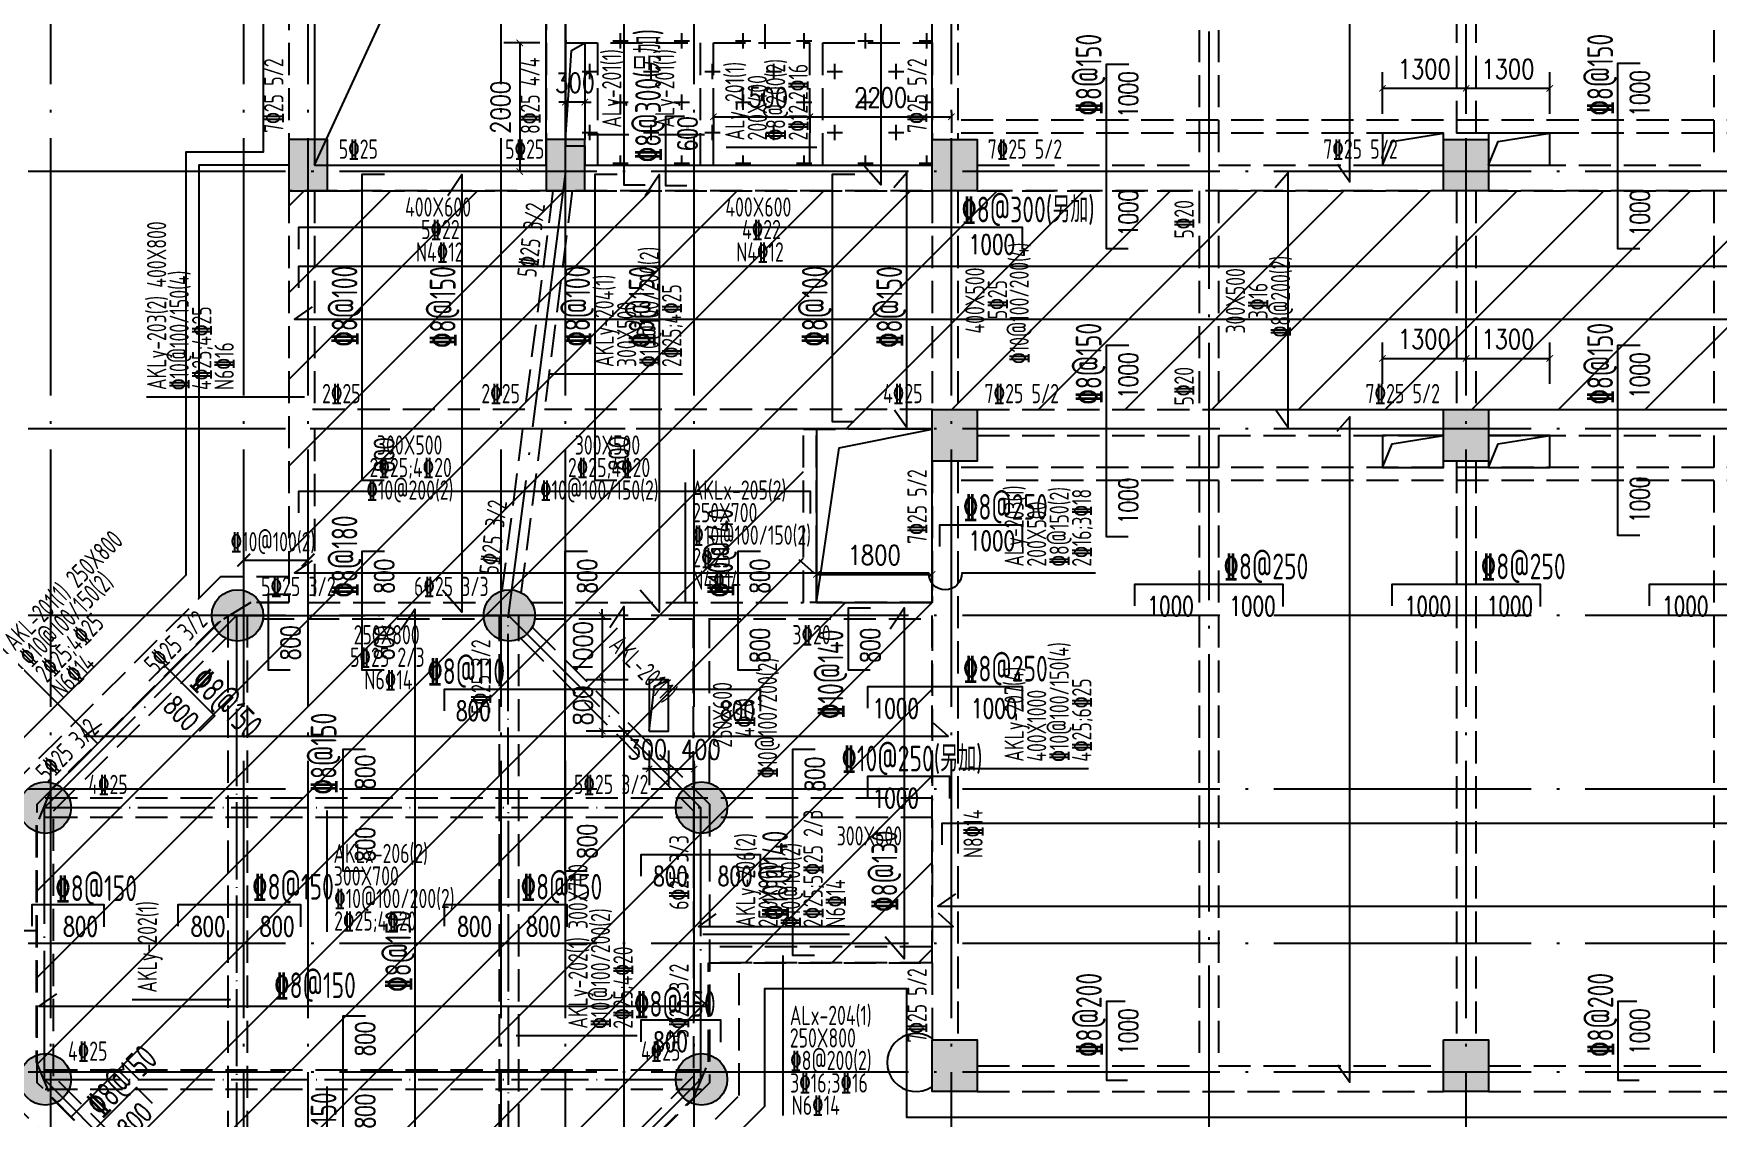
# Model space of a CAD drawing. Header units: millimetres. Extents: x 2998490 to 15040601, y 444546 to 7822218.
# Drawn here: x 14138004 to 14164175, y 7664700 to 7681547 of the extents above; entities that cross this region are included whole.
import ezdxf

# ---------------------------------------------------------------- set-up
doc = ezdxf.new("R2010")
doc.units = ezdxf.units.MM
doc.header["$LTSCALE"] = 2000
doc.linetypes.add('DASH', pattern=[0.35, 0.25, -0.1])
doc.linetypes.add('DOTE', pattern=[2.42, 2, -0.2, 0.02, -0.2])
for name, color, linetype in [('3-AXIS', 3, 'Continuous'), ('3-ban', 84, 'Continuous'), ('3-ban-hatch', 9, 'Continuous'), ('3-ban-rein', 1, 'Continuous'), ('3-ban-TEXT', 7, 'Continuous'), ('3-column-DOWN', 232, 'Continuous'), ('3-COLUMN-UP', 2, 'Continuous'), ('3-dcl', 3, 'Continuous'), ('3-dote', 43, 'DOTE'), ('3-HATCH', 8, 'Continuous'), ('3-liang-rein-X', 54, 'Continuous'), ('3-liang-rein-Y', 130, 'Continuous'), ('3-liang-R截面-X', 50, 'Continuous'), ('3-liang-R截面-Y', 70, 'Continuous'), ('3-liang-s-1', 44, 'Continuous'), ('3-liang-xu', 120, 'DASH'), ('3-装饰线脚', 7, 'Continuous'), ('DOTE', 9, 'DOTE')]:
    doc.layers.add(name, color=color, linetype=linetype)
doc.styles.add('DIM_FONT', font='SIMPLEX', dxfattribs={"width": 0.8, "bigfont": 'HZTXT'})
doc.styles.add('TJ1', font='tj-romans1.shx', dxfattribs={"width": 0.8, "bigfont": 'tj-hztxt1.shx'})
doc.styles.add('TSSD_Rein', font='Tssdeng.shx', dxfattribs={"width": 0.7, "bigfont": 'hztxt.shx'})
doc.dimstyles.new('DIMN100', dxfattribs={"dimtxt": 300, "dimasz": 100, "dimexe": 250, "dimexo": 300, "dimgap": 150, "dimtad": 1, "dimdec": 0, "dimzin": 0, "dimdsep": 46, "dimtxsty": 'DIM_FONT', "dimblk": 'ARCHTICK', "dimcen": 0.09, "dimclrt": 7, "dimazin": 2, "dimtfac": 1, "dimtdec": 0, "dimtix": 1, "dimtmove": 2, "dimatfit": 3, "dimldrblk": 'ARCHTICK', "dimfxl": 0, "dimtolj": 1, "dimtzin": 0, "dimarcsym": 0})

# ---------------------------------------------------------------- blocks, each defined once
blk = doc.blocks.new('_ArchTick')
at = {"color": 0, "linetype": 'ByBlock', "const_width": 0.15}
blk.add_lwpolyline([(-0.5, -0.5), (0.5, 0.5)], dxfattribs=at)
blk = doc.blocks.new('*D989')
at = {"layer": '3-ban', "color": 0, "lineweight": -2}
for p, q in [((14147570, 7670402), (14147570, 7669866)), ((14147870, 7670402), (14147870, 7669866)), ((14147570, 7670116), (14147470, 7670116)), ((14147570, 7670116), (14147870, 7670116)), ((14147870, 7670116), (14147970, 7670116))]:
    blk.add_line(p, q, dxfattribs=at)
at = {"layer": 'Defpoints', "color": 0}
for p in [(14147570, 7670702), (14147870, 7670702), (14147870, 7670116)]:
    blk.add_point(p, dxfattribs=at)
at = {"layer": '3-ban', "color": 0, "lineweight": -2, "xscale": 100, "yscale": 100, "zscale": 100}
blk.add_blockref('_ArchTick', (14147570, 7670116), dxfattribs=at)
at = {"layer": '3-ban', "color": 0, "lineweight": -2, "xscale": 100, "yscale": 100, "zscale": 100, "rotation": 180}
blk.add_blockref('_ArchTick', (14147870, 7670116), dxfattribs=at)
at = {"layer": '3-ban', "color": 7, "insert": (14147544, 7670416), "char_height": 300, "attachment_point": 5, "style": 'DIM_FONT'}
blk.add_mtext('\\A1;300', dxfattribs=at)
blk = doc.blocks.new('*D990')
at = {"layer": '3-ban', "color": 0, "lineweight": -2}
for p, q in [((14147870, 7670402), (14147870, 7669866)), ((14147870, 7670116), (14148270, 7670116)), ((14148270, 7670197), (14148270, 7669866))]:
    blk.add_line(p, q, dxfattribs=at)
at = {"layer": 'Defpoints', "color": 0}
for p in [(14147870, 7670702), (14148270, 7670497), (14148270, 7670116)]:
    blk.add_point(p, dxfattribs=at)
at = {"layer": '3-ban', "color": 0, "lineweight": -2, "xscale": 100, "yscale": 100, "zscale": 100, "rotation": 180}
blk.add_blockref('_ArchTick', (14147870, 7670116), dxfattribs=at)
at = {"layer": '3-ban', "color": 0, "lineweight": -2, "xscale": 100, "yscale": 100, "zscale": 100}
blk.add_blockref('_ArchTick', (14148270, 7670116), dxfattribs=at)
at = {"layer": '3-ban', "color": 7, "insert": (14148375, 7670416), "char_height": 300, "attachment_point": 5, "style": 'DIM_FONT'}
blk.add_mtext('\\A1;400', dxfattribs=at)
blk = doc.blocks.new('*D991')
at = {"layer": '3-ban', "color": 0, "lineweight": -2}
for p, q in [((14147247, 7672502), (14146593, 7672502)), ((14146843, 7672502), (14146843, 7672602)), ((14146843, 7672502), (14146843, 7671502)), ((14147247, 7671502), (14146593, 7671502)), ((14146843, 7671502), (14146843, 7671402))]:
    blk.add_line(p, q, dxfattribs=at)
at = {"layer": 'Defpoints', "color": 0}
for p in [(14147547, 7672502), (14146843, 7671502), (14147547, 7671502)]:
    blk.add_point(p, dxfattribs=at)
at = {"layer": '3-ban', "color": 0, "lineweight": -2, "xscale": 100, "yscale": 100, "zscale": 100}
for p, rotation in [((14146843, 7672502), 270), ((14146843, 7671502), 90)]:
    blk.add_blockref('_ArchTick', p, dxfattribs=dict(at, rotation=rotation))
at = {"layer": '3-ban', "color": 7, "insert": (14146543, 7672002), "char_height": 300, "attachment_point": 5, "rotation": 90, "style": 'DIM_FONT'}
blk.add_mtext('\\A1;1000', dxfattribs=at)
blk = doc.blocks.new('*D992')
at = {"layer": '3-ban', "color": 0, "lineweight": -2}
for p, q in [((14147247, 7671502), (14146593, 7671502)), ((14146843, 7671502), (14146843, 7671602)), ((14146843, 7671502), (14146843, 7670702)), ((14147270, 7670702), (14146593, 7670702)), ((14146843, 7670702), (14146843, 7670602))]:
    blk.add_line(p, q, dxfattribs=at)
at = {"layer": 'Defpoints', "color": 0}
for p in [(14147547, 7671502), (14146843, 7670702), (14147570, 7670702)]:
    blk.add_point(p, dxfattribs=at)
at = {"layer": '3-ban', "color": 0, "lineweight": -2, "xscale": 100, "yscale": 100, "zscale": 100}
for p, rotation in [((14146843, 7671502), 270), ((14146843, 7670702), 90)]:
    blk.add_blockref('_ArchTick', p, dxfattribs=dict(at, rotation=rotation))
at = {"layer": '3-ban', "color": 7, "insert": (14146543, 7671102), "char_height": 300, "attachment_point": 5, "rotation": 90, "style": 'DIM_FONT'}
blk.add_mtext('\\A1;800', dxfattribs=at)
blk = doc.blocks.new('*D1071')
at = {"layer": '3-liang-rein-X', "color": 0, "lineweight": -2}
for p, q in [((14141270, 7673341), (14141270, 7673864)), ((14142270, 7673341), (14142270, 7673864)), ((14141270, 7673364), (14142270, 7673364))]:
    blk.add_line(p, q, dxfattribs=at)
at = {"layer": 'Defpoints', "color": 0}
for p in [(14142270, 7673364), (14141270, 7672741), (14142270, 7672741)]:
    blk.add_point(p, dxfattribs=at)
at = {"layer": '3-liang-rein-X', "color": 0, "lineweight": -2, "xscale": 200, "yscale": 200, "zscale": 200, "rotation": 180}
blk.add_blockref('_ArchTick', (14141270, 7673364), dxfattribs=at)
at = {"layer": '3-liang-rein-X', "color": 0, "lineweight": -2, "xscale": 200, "yscale": 200, "zscale": 200}
blk.add_blockref('_ArchTick', (14142270, 7673364), dxfattribs=at)
blk = doc.blocks.new('*D1614')
at = {"layer": '3-ban', "color": 0, "lineweight": -2}
for p, q in [((14146270, 7680482), (14146170, 7680482)), ((14146570, 7680482), (14146270, 7680482)), ((14146270, 7680352), (14146270, 7680232)), ((14146570, 7680482), (14146670, 7680482)), ((14146570, 7680352), (14146570, 7680232))]:
    blk.add_line(p, q, dxfattribs=at)
at = {"layer": 'Defpoints', "color": 0}
for p in [(14146270, 7680652), (14146570, 7680652), (14146270, 7680482)]:
    blk.add_point(p, dxfattribs=at)
at = {"layer": '3-ban', "color": 0, "lineweight": -2, "xscale": 100, "yscale": 100, "zscale": 100}
blk.add_blockref('_ArchTick', (14146270, 7680482), dxfattribs=at)
at = {"layer": '3-ban', "color": 0, "lineweight": -2, "xscale": 100, "yscale": 100, "zscale": 100, "rotation": 180}
blk.add_blockref('_ArchTick', (14146570, 7680482), dxfattribs=at)
at = {"layer": '3-ban', "color": 7, "insert": (14146420, 7680782), "char_height": 300, "attachment_point": 5, "style": 'DIM_FONT'}
blk.add_mtext('\\A1;300', dxfattribs=at)
blk = doc.blocks.new('*D1615')
at = {"layer": '3-ban', "color": 0, "lineweight": -2}
for p, q in [((14148570, 7680287), (14148570, 7680005)), ((14148570, 7680255), (14150070, 7680255)), ((14150070, 7680287), (14150070, 7680005))]:
    blk.add_line(p, q, dxfattribs=at)
at = {"layer": 'Defpoints', "color": 0}
for p in [(14148570, 7680587), (14150070, 7680587), (14150070, 7680255)]:
    blk.add_point(p, dxfattribs=at)
at = {"layer": '3-ban', "color": 0, "lineweight": -2, "xscale": 100, "yscale": 100, "zscale": 100, "rotation": 180}
blk.add_blockref('_ArchTick', (14148570, 7680255), dxfattribs=at)
at = {"layer": '3-ban', "color": 0, "lineweight": -2, "xscale": 100, "yscale": 100, "zscale": 100}
blk.add_blockref('_ArchTick', (14150070, 7680255), dxfattribs=at)
at = {"layer": '3-ban', "color": 7, "insert": (14149320, 7680555), "char_height": 300, "attachment_point": 5, "style": 'DIM_FONT'}
blk.add_mtext('\\A1;1500', dxfattribs=at)
blk = doc.blocks.new('*D1616')
at = {"layer": '3-ban', "color": 0, "lineweight": -2}
for p, q in [((14150070, 7680287), (14150070, 7680005)), ((14150070, 7680255), (14152270, 7680255)), ((14152270, 7680320), (14152270, 7680005))]:
    blk.add_line(p, q, dxfattribs=at)
at = {"layer": 'Defpoints', "color": 0}
for p in [(14150070, 7680587), (14152270, 7680620), (14152270, 7680255)]:
    blk.add_point(p, dxfattribs=at)
at = {"layer": '3-ban', "color": 0, "lineweight": -2, "xscale": 100, "yscale": 100, "zscale": 100, "rotation": 180}
blk.add_blockref('_ArchTick', (14150070, 7680255), dxfattribs=at)
at = {"layer": '3-ban', "color": 0, "lineweight": -2, "xscale": 100, "yscale": 100, "zscale": 100}
blk.add_blockref('_ArchTick', (14152270, 7680255), dxfattribs=at)
at = {"layer": '3-ban', "color": 7, "insert": (14151170, 7680555), "char_height": 300, "attachment_point": 5, "style": 'DIM_FONT'}
blk.add_mtext('\\A1;2200', dxfattribs=at)
blk = doc.blocks.new('*D1617')
at = {"layer": '3-ban', "color": 0, "lineweight": -2}
for p, q in [((14145870, 7681402), (14145310, 7681402)), ((14145560, 7681402), (14145560, 7679402)), ((14145670, 7679402), (14145310, 7679402))]:
    blk.add_line(p, q, dxfattribs=at)
at = {"layer": 'Defpoints', "color": 0}
for p in [(14146170, 7681402), (14145560, 7679402), (14145970, 7679402)]:
    blk.add_point(p, dxfattribs=at)
at = {"layer": '3-ban', "color": 0, "lineweight": -2, "xscale": 100, "yscale": 100, "zscale": 100}
for p, rotation in [((14145560, 7681402), 90), ((14145560, 7679402), 270)]:
    blk.add_blockref('_ArchTick', p, dxfattribs=dict(at, rotation=rotation))
at = {"layer": '3-ban', "color": 7, "insert": (14145260, 7680402), "char_height": 300, "attachment_point": 5, "rotation": 90, "style": 'DIM_FONT'}
blk.add_mtext('\\A1;2000', dxfattribs=at)
blk = doc.blocks.new('*D1662')
at = {"layer": '3-ban', "color": 0, "lineweight": -2}
for p, q in [((14150170, 7673400), (14150170, 7672891)), ((14151970, 7673400), (14151970, 7672891)), ((14150170, 7673141), (14151970, 7673141))]:
    blk.add_line(p, q, dxfattribs=at)
at = {"layer": 'Defpoints', "color": 0}
for p in [(14150170, 7673700), (14151970, 7673700), (14151970, 7673141)]:
    blk.add_point(p, dxfattribs=at)
at = {"layer": '3-ban', "color": 0, "lineweight": -2, "xscale": 100, "yscale": 100, "zscale": 100, "rotation": 180}
blk.add_blockref('_ArchTick', (14150170, 7673141), dxfattribs=at)
at = {"layer": '3-ban', "color": 0, "lineweight": -2, "xscale": 100, "yscale": 100, "zscale": 100}
blk.add_blockref('_ArchTick', (14151970, 7673141), dxfattribs=at)
at = {"layer": '3-ban', "color": 7, "insert": (14151070, 7673441), "char_height": 300, "attachment_point": 5, "style": 'DIM_FONT'}
blk.add_mtext('\\A1;1800', dxfattribs=at)
blk = doc.blocks.new('*D1667')
at = {"layer": '3-ban', "color": 0, "lineweight": -2}
for p, q in [((14158970, 7680302), (14158970, 7680947)), ((14160270, 7680302), (14160270, 7680947)), ((14158970, 7680697), (14160270, 7680697))]:
    blk.add_line(p, q, dxfattribs=at)
at = {"layer": 'Defpoints', "color": 0}
for p in [(14160270, 7680697), (14158970, 7680002), (14160270, 7680002)]:
    blk.add_point(p, dxfattribs=at)
at = {"layer": '3-ban', "color": 0, "lineweight": -2, "xscale": 100, "yscale": 100, "zscale": 100, "rotation": 180}
blk.add_blockref('_ArchTick', (14158970, 7680697), dxfattribs=at)
at = {"layer": '3-ban', "color": 0, "lineweight": -2, "xscale": 100, "yscale": 100, "zscale": 100}
blk.add_blockref('_ArchTick', (14160270, 7680697), dxfattribs=at)
at = {"layer": '3-ban', "color": 7, "insert": (14159620, 7680997), "char_height": 300, "attachment_point": 5, "style": 'DIM_FONT'}
blk.add_mtext('\\A1;1300', dxfattribs=at)
blk = doc.blocks.new('*D1668')
at = {"layer": '3-ban', "color": 0, "lineweight": -2}
for p, q in [((14160270, 7680302), (14160270, 7680947)), ((14161570, 7680302), (14161570, 7680947)), ((14160270, 7680697), (14161570, 7680697))]:
    blk.add_line(p, q, dxfattribs=at)
at = {"layer": 'Defpoints', "color": 0}
for p in [(14161570, 7680697), (14160270, 7680002), (14161570, 7680002)]:
    blk.add_point(p, dxfattribs=at)
at = {"layer": '3-ban', "color": 0, "lineweight": -2, "xscale": 100, "yscale": 100, "zscale": 100, "rotation": 180}
blk.add_blockref('_ArchTick', (14160270, 7680697), dxfattribs=at)
at = {"layer": '3-ban', "color": 0, "lineweight": -2, "xscale": 100, "yscale": 100, "zscale": 100}
blk.add_blockref('_ArchTick', (14161570, 7680697), dxfattribs=at)
at = {"layer": '3-ban', "color": 7, "insert": (14160920, 7680997), "char_height": 300, "attachment_point": 5, "style": 'DIM_FONT'}
blk.add_mtext('\\A1;1300', dxfattribs=at)
blk = doc.blocks.new('*D1669')
at = {"layer": '3-ban', "color": 0, "lineweight": -2}
for p, q in [((14158970, 7676102), (14158970, 7676747)), ((14160270, 7676102), (14160270, 7676747)), ((14158970, 7676497), (14160270, 7676497))]:
    blk.add_line(p, q, dxfattribs=at)
at = {"layer": 'Defpoints', "color": 0}
for p in [(14160270, 7676497), (14158970, 7675802), (14160270, 7675802)]:
    blk.add_point(p, dxfattribs=at)
at = {"layer": '3-ban', "color": 0, "lineweight": -2, "xscale": 100, "yscale": 100, "zscale": 100, "rotation": 180}
blk.add_blockref('_ArchTick', (14158970, 7676497), dxfattribs=at)
at = {"layer": '3-ban', "color": 0, "lineweight": -2, "xscale": 100, "yscale": 100, "zscale": 100}
blk.add_blockref('_ArchTick', (14160270, 7676497), dxfattribs=at)
at = {"layer": '3-ban', "color": 7, "insert": (14159620, 7676797), "char_height": 300, "attachment_point": 5, "style": 'DIM_FONT'}
blk.add_mtext('\\A1;1300', dxfattribs=at)
blk = doc.blocks.new('*D1670')
at = {"layer": '3-ban', "color": 0, "lineweight": -2}
for p, q in [((14160270, 7676102), (14160270, 7676747)), ((14161570, 7676102), (14161570, 7676747)), ((14160270, 7676497), (14161570, 7676497))]:
    blk.add_line(p, q, dxfattribs=at)
at = {"layer": 'Defpoints', "color": 0}
for p in [(14161570, 7676497), (14160270, 7675802), (14161570, 7675802)]:
    blk.add_point(p, dxfattribs=at)
at = {"layer": '3-ban', "color": 0, "lineweight": -2, "xscale": 100, "yscale": 100, "zscale": 100, "rotation": 180}
blk.add_blockref('_ArchTick', (14160270, 7676497), dxfattribs=at)
at = {"layer": '3-ban', "color": 0, "lineweight": -2, "xscale": 100, "yscale": 100, "zscale": 100}
blk.add_blockref('_ArchTick', (14161570, 7676497), dxfattribs=at)
at = {"layer": '3-ban', "color": 7, "insert": (14160920, 7676797), "char_height": 300, "attachment_point": 5, "style": 'DIM_FONT'}
blk.add_mtext('\\A1;1300', dxfattribs=at)

msp = doc.modelspace()

# ---------------------------------------------------------------- hatches: boundary and pattern name
at = {"layer": '3-ban-hatch'}
h = msp.add_hatch(dxfattribs=at)
h.set_pattern_fill('CROSS', color=8, scale=75, style=0)
h.paths.add_polyline_path([(14146570.3, 7687102), (14146570.3, 7687002), (14146270.3, 7687002), (14146270.3, 7679802), (14146570.3, 7679802), (14146570.3, 7679502), (14151970.3, 7679502), (14151970.3, 7687102)])
h = msp.add_hatch(dxfattribs=at)
h.set_pattern_fill('ANSI31', color=8, scale=300, style=0)
h.set_pattern_definition([(45, (14.5, -9e-10), (-673.51921, 673.51921), [])])
h.paths.add_polyline_path([(14141970.3, 7679102), (14141970.3, 7672702), (14141381.5, 7672702), (14140876.7, 7672397.4), (14138273.2, 7669794.7), (14138044.1, 7669240.6), (14138044.1, 7665561.7), (14138274.4, 7665008.1), (14140876.5, 7662406), (14141430.6, 7662177), (14145109.9, 7662177), (14145663.9, 7662406.2), (14148265.6, 7665007.9), (14148495.3, 7665561.7), (14148495.3, 7667102), (14151970.3, 7667102), (14151970.3, 7672702), (14149970.3, 7672702), (14149970.3, 7675400), (14151970.3, 7675402), (14151970.3, 7675702), (14214820.3, 7675702), (14214820.3, 7679102)])
at = {"layer": '3-HATCH'}
for points in [[(14141970.3, 7679102), (14142570.3, 7679102), (14142570.3, 7679902), (14141970.3, 7679902)], [(14145970.3, 7679102), (14146570.3, 7679102), (14146570.3, 7679902), (14145970.3, 7679902)], [(14151970.3, 7679902), (14152670.3, 7679902), (14152670.3, 7679102), (14151970.3, 7679102)], [(14159920.3, 7679902), (14160620.3, 7679902), (14160620.3, 7679102), (14159920.3, 7679102)], [(14151970.3, 7675702), (14152670.3, 7675702), (14152670.3, 7674902), (14151970.3, 7674902)], [(14159920.3, 7675702), (14160620.3, 7675702), (14160620.3, 7674902), (14159920.3, 7674902)], [(14151970.3, 7665902), (14152670.3, 7665902), (14152670.3, 7665102), (14151970.3, 7665102)], [(14159920.3, 7665902), (14160620.3, 7665902), (14160620.3, 7665102), (14159920.3, 7665102)]]:
    msp.add_hatch(color=256, dxfattribs=at).paths.add_polyline_path(points)
h = msp.add_hatch(color=256, dxfattribs=at)
edge = h.paths.add_edge_path()
edge.add_arc((14141172.6, 7672502), 400, 0, 360)
h = msp.add_hatch(color=256, dxfattribs=at)
edge = h.paths.add_edge_path()
edge.add_arc((14145397.5, 7672502), 400, 0, 360)
h = msp.add_hatch(color=256, dxfattribs=at)
edge = h.paths.add_edge_path()
edge.add_arc((14138185.1, 7669514.5), 400, 0, 360)
h = msp.add_hatch(color=256, dxfattribs=at)
edge = h.paths.add_edge_path()
edge.add_arc((14148385.1, 7669514.5), 400, 0, 360)
h = msp.add_hatch(color=256, dxfattribs=at)
edge = h.paths.add_edge_path()
edge.add_arc((14138185.1, 7665289.5), 400, 0, 360)
h = msp.add_hatch(color=256, dxfattribs=at)
edge = h.paths.add_edge_path()
edge.add_arc((14148385.1, 7665289.5), 400, 0, 360)

# ---------------------------------------------------------------- linework, layer by layer
at = {"layer": '3-AXIS', "color": 15, "linetype": 'DOTE'}
for p, q in [((14138270.3, 7661402), (14138270.3, 7691334.2)), ((14141269.9, 7661402), (14141269.9, 7691334.2)), ((14142270.3, 7661402), (14142270.3, 7691334.2)), ((14145270.8, 7661402), (14145270.8, 7691334.2)), ((14146270.3, 7661402), (14146270.3, 7691334.2)), ((14148270.3, 7661402), (14148270.3, 7691334.2)), ((14152270.3, 7661402), (14152270.3, 7691334.2)), ((14160270.3, 7661402), (14160270.3, 7691334.2)), ((14214520.3, 7679402), (14134833, 7679402)), ((14146270.3, 7679402), (14145382.3, 7672501.3)), ((14214520.3, 7675402), (14134833, 7675402)), ((14214520.3, 7672502), (14134833, 7672502)), ((14214520.3, 7669802), (14134833, 7669802)), ((14214520.3, 7667402), (14134833, 7667402)), ((14214520.3, 7665402), (14134833, 7665402))]:
    msp.add_line(p, q, dxfattribs=at)
at = {"layer": '3-ban-rein'}
for points in [[(14158271.2, 7679518.1), (14158464.6, 7679244.4), (14158464.6, 7689592.3), (14158261.6, 7689362.9)], [(14147472, 7687356.8), (14147179.9, 7687356.8), (14147179.9, 7679198.4), (14147509.2, 7679198.4)], [(14150954.1, 7687022.9), (14151172.1, 7687348.5), (14151172.1, 7679198.4), (14150874.6, 7679540.6)], [(14155017.8, 7678202), (14154679.8, 7678202), (14154679.8, 7681071.1), (14155025.8, 7681071.1)], [(14162967.8, 7678202), (14162629.8, 7678202), (14162629.8, 7681087.5), (14162975.8, 7681087.5)], [(14148118.8, 7680256.9), (14147826.8, 7680256.9), (14147826.8, 7679187.1), (14148156, 7679187.1)], [(14143450.9, 7674602), (14143112.9, 7674602), (14143112.9, 7679362.4), (14143458.9, 7679362.4)], [(14144439.9, 7679030.4), (14144657.9, 7679356), (14144657.9, 7672552), (14144360.4, 7672894.1)], [(14147068.5, 7674602), (14146730.6, 7674602), (14146730.6, 7679362.4), (14147076.6, 7679362.4)], [(14147510.5, 7679030.4), (14147728.5, 7679356), (14147728.5, 7672552), (14147431, 7672894.1)], [(14150760.5, 7675513.7), (14150422.5, 7675513.7), (14150422.5, 7679362.4), (14150768.5, 7679362.4)], [(14151384.3, 7675697.8), (14151577.8, 7675424.1), (14151577.8, 7679381.4), (14151374.7, 7679152)], [(14157310.7, 7675697.8), (14157504.1, 7675424.1), (14157504.1, 7679381.4), (14157301, 7679152)], [(14142126.5, 7678198.2), (14142126.5, 7678536.1), (14153370.3, 7678536.1), (14153370.3, 7678190.1)], [(14142126.5, 7677595.5), (14142126.5, 7677933.4), (14214703.5, 7677933.4), (14214703.5, 7677587.4)], [(14142332.3, 7677299.5), (14142058.6, 7677106.1), (14214719.7, 7677106.1), (14214490.4, 7677309.2)], [(14155017.8, 7673726.3), (14154679.8, 7673726.3), (14154679.8, 7676702), (14155025.8, 7676702)], [(14162967.8, 7673743.7), (14162629.8, 7673743.7), (14162629.8, 7676702), (14162975.8, 7676702)], [(14158271.2, 7665518.1), (14158464.6, 7665244.4), (14158464.6, 7675592.3), (14158261.6, 7675362.9)], [(14142126.5, 7674097.2), (14142126.5, 7674435.2), (14150075.8, 7674435.2), (14150075.8, 7674089.1)], [(14152089.4, 7673574.7), (14152089.4, 7673912.6), (14153370.3, 7673912.6), (14153370.3, 7673566.6)], [(14143450.9, 7671652), (14143112.9, 7671652), (14143112.9, 7673502), (14143458.9, 7673502)], [(14146605.8, 7668525), (14146267.8, 7668525), (14146267.8, 7673502), (14146613.8, 7673502)], [(14149291.8, 7671652), (14148953.8, 7671652), (14148953.8, 7673502), (14149299.8, 7673502)], [(14142332.3, 7673357.8), (14142058.6, 7673164.4), (14150130.7, 7673164.4), (14149901.4, 7673367.5)], [(14155120.3, 7672649.4), (14155120.3, 7672987.3), (14157420.3, 7672987.3), (14157420.3, 7672641.3)], [(14159120.3, 7672649.4), (14159120.3, 7672987.3), (14161420.3, 7672987.3), (14161420.3, 7672641.3)], [(14163120.3, 7672649.4), (14163120.3, 7672987.3), (14165420.3, 7672987.3), (14165420.3, 7672641.3)], [(14141993.2, 7671652), (14141655.2, 7671652), (14141655.2, 7672833.8), (14142001.3, 7672833.8)], [(14143713.4, 7672276.4), (14143931.4, 7672601.9), (14143931.4, 7662202), (14143633.9, 7662544.1)], [(14146959.5, 7672316.7), (14147177.5, 7672642.3), (14147177.5, 7663710.5), (14146880, 7664052.6)], [(14151006.4, 7671652), (14150668.5, 7671652), (14150668.5, 7672618), (14151014.5, 7672618)], [(14151317.7, 7672296.5), (14151535.7, 7672622.1), (14151535.7, 7667164.3), (14151238.2, 7667506.5)], [(14139798.7, 7671486.4), (14140037.7, 7671725.3), (14140821.5, 7670941.5), (14140576.8, 7670696.9)], [(14144390.6, 7671020.5), (14144390.6, 7671358.4), (14149295.3, 7671358.4), (14149295.3, 7671012.4)], [(14150970.3, 7671059.3), (14150970.3, 7671397.3), (14153370.3, 7671397.3), (14153370.3, 7671051.3)], [(14139060.9, 7670819.1), (14138787.2, 7670625.7), (14152219.6, 7670625.7), (14151990.2, 7670828.8)], [(14143153.9, 7668525), (14142815.9, 7668525), (14142815.9, 7670425), (14143161.9, 7670425)], [(14150142.7, 7667214.3), (14149804.7, 7667214.3), (14149804.7, 7670425), (14150150.8, 7670425)], [(14150970.3, 7669663.2), (14150970.3, 7670001.2), (14152238, 7670001.2), (14152238, 7669655.2)], [(14152126.5, 7668933.4), (14152126.5, 7669271.4), (14214717.6, 7669271.4), (14214717.6, 7668925.4)], [(14147445.3, 7668449.3), (14147445.3, 7668787.3), (14149295.4, 7668787.3), (14149295.4, 7668441.3)], [(14137982.3, 7667669.2), (14137982.3, 7668007.2), (14139094.1, 7668007.2), (14139094.1, 7667661.2)], [(14140250, 7667669.2), (14140250, 7668007.2), (14142150, 7668007.2), (14142150, 7667661.2)], [(14144390.6, 7667669.2), (14144390.6, 7668007.2), (14146290.6, 7668007.2), (14146290.6, 7667661.2)], [(14152332.3, 7668176.7), (14152058.6, 7667983.3), (14214719.7, 7667983.3), (14214490.4, 7668186.4)], [(14148609.9, 7667862.2), (14148336.3, 7667668.7), (14152296.9, 7667668.7), (14152067.6, 7667871.8)], [(14138359.8, 7666621), (14138086.1, 7666427.6), (14148484.4, 7666427.6), (14148255.1, 7666630.7)], [(14154971.9, 7666502), (14154679.8, 7666502), (14154679.8, 7665276), (14155009.1, 7665276)], [(14162921.9, 7666502), (14162629.8, 7666502), (14162629.8, 7665276), (14162959.1, 7665276)], [(14143153.9, 7664378.9), (14142815.9, 7664378.9), (14142815.9, 7666278.9), (14143161.9, 7666278.9)], [(14147445.3, 7665875.3), (14147445.3, 7666213.3), (14148682.7, 7666213.3), (14148682.7, 7665867.2)], [(14139174.5, 7664258.2), (14138935.6, 7664497.1), (14139602.9, 7665164.5), (14139847.6, 7664919.8)]]:
    msp.add_lwpolyline(points, dxfattribs=at)
at = {"layer": '3-column-DOWN'}
for points in [[(14151970.3, 7679902), (14152670.3, 7679902), (14152670.3, 7679102), (14151970.3, 7679102)], [(14159920.3, 7679902), (14160620.3, 7679902), (14160620.3, 7679102), (14159920.3, 7679102)], [(14151970.3, 7675702), (14152670.3, 7675702), (14152670.3, 7674902), (14151970.3, 7674902)], [(14159920.3, 7675702), (14160620.3, 7675702), (14160620.3, 7674902), (14159920.3, 7674902)], [(14151970.3, 7665902), (14152670.3, 7665902), (14152670.3, 7665102), (14151970.3, 7665102)], [(14159920.3, 7665902), (14160620.3, 7665902), (14160620.3, 7665102), (14159920.3, 7665102)]]:
    msp.add_lwpolyline(points, close=True, dxfattribs=at)
at = {"layer": '3-COLUMN-UP'}
for points in [[(14141970.3, 7679102), (14142570.3, 7679102), (14142570.3, 7679902), (14141970.3, 7679902)], [(14145970.3, 7679102), (14146570.3, 7679102), (14146570.3, 7679902), (14145970.3, 7679902)], [(14151970.3, 7679902), (14152670.3, 7679902), (14152670.3, 7679102), (14151970.3, 7679102)], [(14159920.3, 7679902), (14160620.3, 7679902), (14160620.3, 7679102), (14159920.3, 7679102)], [(14151970.3, 7675702), (14152670.3, 7675702), (14152670.3, 7674902), (14151970.3, 7674902)], [(14159920.3, 7675702), (14160620.3, 7675702), (14160620.3, 7674902), (14159920.3, 7674902)], [(14151970.3, 7665902), (14152670.3, 7665902), (14152670.3, 7665102), (14151970.3, 7665102)], [(14159920.3, 7665902), (14160620.3, 7665902), (14160620.3, 7665102), (14159920.3, 7665102)]]:
    msp.add_lwpolyline(points, close=True, dxfattribs=at)
for centre in [(14141172.6, 7672502), (14145397.5, 7672502), (14138185.1, 7669514.5), (14148385.1, 7669514.5), (14138185.1, 7665289.5), (14148385.1, 7665289.5)]:
    msp.add_circle(centre, 400, dxfattribs=at)
at = {"layer": '3-dcl', "linetype": 'DASH'}
msp.add_lwpolyline([(14141970.3, 7679102), (14141970.3, 7672702), (14141381.5, 7672702), (14140876.7, 7672397.4), (14138273.2, 7669794.7), (14138044.1, 7669240.6), (14138044.1, 7665561.7), (14138274.4, 7665008.1), (14140876.5, 7662406), (14141430.6, 7662177), (14145109.9, 7662177), (14145663.9, 7662406.2), (14148265.6, 7665007.9), (14148495.3, 7665561.7), (14148495.3, 7667102), (14151970.3, 7667102), (14151970.3, 7672702), (14149970.3, 7672702), (14149970.3, 7675400), (14151970.3, 7675402), (14151970.3, 7675702), (14214820.3, 7675702), (14214820.3, 7679102), (14141970.3, 7679102)], dxfattribs=at)
at = {"layer": '3-dote'}
for p, q in [((14156270.3, 7691258.4), (14156270.3, 7663076.8)), ((14149370.3, 7689846.6), (14149370.3, 7681310.5))]:
    msp.add_line(p, q, dxfattribs=at)
at = {"layer": '3-liang-R截面-X'}
for p, q in [((14148130.6, 7674568.8), (14148130.6, 7672702)), ((14142561.9, 7669469.8), (14142561.9, 7667581.3)), ((14149650.1, 7667216.5), (14149650.1, 7664728.3)), ((14142561.9, 7665178.9), (14142561.9, 7663140.5))]:
    msp.add_line(p, q, dxfattribs=at)
at = {"layer": '3-liang-R截面-Y'}
for p, q in [((14146617.4, 7679980.5), (14147253.9, 7679980.5)), ((14147718.7, 7679980.5), (14148429.2, 7679980.5)), ((14148766.7, 7679782.3), (14150180.3, 7679782.3)), ((14146028.4, 7676259.4), (14148088.4, 7676259.4)), ((14139756.1, 7675902), (14142216.5, 7675902)), ((14147074.4, 7672305.5), (14146422.3, 7671653.4)), ((14137422.4, 7672082.7), (14138999.2, 7670505.9)), ((14152384.8, 7670124), (14154400.9, 7670124)), ((14135764.4, 7667603.2), (14138058.7, 7667603.2)), ((14148406.5, 7667545.5), (14150685.8, 7667545.5)), ((14139534.6, 7666533.4), (14141064.5, 7666533.4)), ((14145505.2, 7665972.9), (14147385.1, 7665972.9))]:
    msp.add_line(p, q, dxfattribs=at)
msp.add_lwpolyline([(14154510.8, 7673157), (14152431, 7673157, -1), (14151917.4, 7673157), (14149984.8, 7673157)], format="xyb", dxfattribs=at)
at = {"layer": '3-liang-s-1'}
msp.add_line((14142370.3, 7679502), (14145970.3, 7687302), dxfattribs=at)
for points in [[(14141570.3, 7688102), (14141570.3, 7679702), (14140370.3, 7679702), (14140370.3, 7673128.5), (14137170.5, 7669928.7), (14137170.5, 7664875.3), (14140743.8, 7661302), (14145797.2, 7661302), (14149370.5, 7664875.3), (14149371.5, 7666702), (14151570.3, 7666702), (14151570.3, 7664702), (14215220.3, 7664702), (14215220.3, 7666552), (14214820.3, 7666552)], [(14146570.3, 7687102), (14146570.3, 7687002), (14146270.3, 7687002), (14146270.3, 7679802), (14146570.3, 7679802), (14146570.3, 7679502), (14151970.3, 7679502), (14151970.3, 7687102), (14146570.3, 7687102)], [(14146270.3, 7679902), (14146366.8, 7681282.7), (14146570.3, 7681402)], [(14158970.3, 7679502), (14159120.3, 7679868.6), (14159920.3, 7680002)], [(14160620.3, 7679502), (14160770.3, 7679868.6), (14161570.3, 7680002)], [(14141970.3, 7679502), (14140570.3, 7679502), (14140570.3, 7672765.4)], [(14150170.3, 7672702), (14150523.9, 7675108), (14151970.3, 7675400)], [(14158970.3, 7674802), (14159120.3, 7675168.6), (14159920.3, 7675302)], [(14160620.3, 7674802), (14160770.3, 7675168.6), (14161570.3, 7675302)], [(14147570.3, 7670702), (14147653.6, 7671404.3), (14147870.3, 7671502)]]:
    msp.add_lwpolyline(points, dxfattribs=at)
for points in [[(14142370.3, 7679502), (14145970.3, 7679502), (14145970.3, 7687302), (14142370.3, 7687302)], [(14146270.3, 7681402), (14146570.3, 7681402), (14146570.3, 7679902), (14146270.3, 7679902)], [(14158970.3, 7679502), (14159920.3, 7679502), (14159920.3, 7680002), (14158970.3, 7680002)], [(14160620.3, 7679502), (14161570.3, 7679502), (14161570.3, 7680002), (14160620.3, 7680002)], [(14150170.3, 7672702), (14151970.3, 7672702), (14151970.3, 7675402), (14150170.3, 7675402)], [(14158970.3, 7674802), (14159920.3, 7674802), (14159920.3, 7675302), (14158970.3, 7675302)], [(14160620.3, 7674802), (14161570.3, 7674802), (14161570.3, 7675302), (14160620.3, 7675302)], [(14147570.3, 7670702), (14147870.3, 7670702), (14147870.3, 7671502), (14147570.3, 7671502)]]:
    msp.add_lwpolyline(points, close=True, dxfattribs=at)
at = {"layer": '3-liang-s-1', "linetype": 'DASH'}
msp.add_lwpolyline([(14141970.3, 7673102), (14140909.5, 7673102), (14137570.5, 7669763), (14137570.5, 7665041), (14140909.5, 7661702), (14145631.5, 7661702), (14148970.5, 7665041), (14148970.5, 7667102)], dxfattribs=at)
at = {"layer": '3-liang-xu'}
for p, q in [((14156120.3, 7689302), (14156120.3, 7679502)), ((14156420.3, 7689302), (14156420.3, 7679502)), ((14164120.3, 7689302), (14164120.3, 7679502)), ((14160120.3, 7688902), (14160120.3, 7679902)), ((14160420.3, 7688902), (14160420.3, 7679902)), ((14141970.3, 7687002), (14141970.3, 7679802)), ((14142370.3, 7687002), (14142370.3, 7679502)), ((14145970.3, 7687002), (14145970.3, 7679802)), ((14152370.3, 7687002), (14152370.3, 7679902)), ((14146270.3, 7681402), (14148370.3, 7681402)), ((14146270.3, 7681402), (14146270.3, 7679802)), ((14146570.3, 7681402), (14146570.3, 7679902)), ((14146770.3, 7681402), (14146770.3, 7679502)), ((14148370.3, 7679502), (14148370.3, 7681402)), ((14148570.3, 7679502), (14148570.3, 7681402)), ((14148570.3, 7681402), (14150070.3, 7681402)), ((14150070.3, 7679502), (14150070.3, 7681402)), ((14150270.3, 7679502), (14150270.3, 7681402)), ((14150270.3, 7681402), (14151970.3, 7681402)), ((14151970.3, 7681402), (14151970.3, 7679902)), ((14214520.3, 7680202), (14152370.3, 7680202)), ((14214520.3, 7680002), (14152370.3, 7680002)), ((14142370.3, 7679502), (14145970.3, 7679502)), ((14146570.3, 7679502), (14148370.3, 7679502)), ((14148570.3, 7679502), (14150070.3, 7679502)), ((14150270.3, 7679502), (14151970.3, 7679502)), ((14152670.3, 7679502), (14156120.3, 7679502)), ((14156420.3, 7679502), (14159920.3, 7679502)), ((14160620.3, 7679502), (14164120.3, 7679502)), ((14141970.3, 7679102), (14141970.3, 7672702)), ((14142370.3, 7679102), (14142370.3, 7675702)), ((14142570.3, 7679102), (14145970.3, 7679102)), ((14146074.4, 7679102), (14145640.3, 7675702)), ((14146376.8, 7679102), (14145942.7, 7675702)), ((14146570.3, 7679102), (14151970.3, 7679102)), ((14151970.3, 7679102), (14151970.3, 7675702)), ((14152370.3, 7679102), (14152370.3, 7675702)), ((14152670.3, 7679102), (14156120.3, 7679102)), ((14156120.3, 7679102), (14156120.3, 7675702)), ((14156420.3, 7679102), (14156420.3, 7675702)), ((14156420.3, 7679102), (14159920.3, 7679102)), ((14160120.3, 7679102), (14160120.3, 7675702)), ((14160420.3, 7679102), (14160420.3, 7675702)), ((14160620.3, 7679102), (14164120.3, 7679102)), ((14164120.3, 7679102), (14164120.3, 7675702)), ((14145640.3, 7675702), (14142270.3, 7675702)), ((14151970.3, 7675702), (14145942.7, 7675702)), ((14152670.3, 7675702), (14156120.3, 7675702)), ((14156420.3, 7675702), (14159920.3, 7675702)), ((14160620.3, 7675702), (14164120.3, 7675702)), ((14145602, 7675402), (14142270.3, 7675402)), ((14142370.3, 7675402), (14142370.3, 7672702)), ((14145602, 7675402), (14145281, 7672888.3)), ((14145904.4, 7675402), (14145578.5, 7672849.9)), ((14149970.3, 7675402), (14145904.4, 7675402)), ((14149970.3, 7672702), (14149970.3, 7675400)), ((14151970.3, 7675402), (14150170.3, 7675402)), ((14150170.3, 7672702), (14150170.3, 7675400)), ((14152670.3, 7675302), (14156120.3, 7675302)), ((14156120.3, 7675302), (14156120.3, 7665502)), ((14156420.3, 7675302), (14159920.3, 7675302)), ((14156420.3, 7675302), (14156420.3, 7665502)), ((14160620.3, 7675302), (14164120.3, 7675302)), ((14164120.3, 7675302), (14164120.3, 7665502)), ((14151970.3, 7674902), (14151970.3, 7672702)), ((14152370.3, 7674902), (14152370.3, 7665902)), ((14214520.3, 7674802), (14152370.3, 7674802)), ((14160120.3, 7674902), (14160120.3, 7665902)), ((14160420.3, 7674902), (14160420.3, 7665902)), ((14214520.3, 7674602), (14152370.3, 7674602)), ((14141504.2, 7672702), (14141970.3, 7672702)), ((14142270.3, 7672702), (14145036.2, 7672702)), ((14145728.3, 7672702), (14149970.3, 7672702)), ((14150170.3, 7672702), (14151970.3, 7672702)), ((14141022.6, 7672502), (14141022.6, 7662302)), ((14141322.6, 7672502), (14141322.6, 7662302)), ((14141554.7, 7672452), (14144986, 7672452)), ((14145247.5, 7662302), (14145246.8, 7672501.3)), ((14145547.5, 7662302), (14145546.8, 7672501.4)), ((14145779.2, 7672452), (14148245.3, 7672452)), ((14148260.1, 7669893.3), (14148260.1, 7672452)), ((14148495.3, 7672452), (14151970.3, 7672452)), ((14148510.1, 7669893.3), (14148510.1, 7672452)), ((14151970.3, 7672452), (14151970.3, 7669625)), ((14138185.1, 7669664.5), (14151970.3, 7669664.5)), ((14138185.1, 7669364.5), (14151970.3, 7669364.5)), ((14151970.3, 7669325), (14151970.3, 7667352)), ((14151970.3, 7667352), (14148495.3, 7667352)), ((14151970.3, 7667102), (14148495.3, 7667102)), ((14151970.3, 7667102), (14151970.3, 7665902)), ((14138185.1, 7665439.5), (14148385.1, 7665439.5)), ((14152670.3, 7665502), (14156120.3, 7665502)), ((14156420.3, 7665502), (14159920.3, 7665502)), ((14160620.3, 7665502), (14164120.3, 7665502)), ((14138185.1, 7665139.5), (14148385.1, 7665139.5)), ((14152670.3, 7665102), (14159920.3, 7665102)), ((14160620.3, 7665102), (14167920.3, 7665102))]:
    msp.add_line(p, q, dxfattribs=at)
for points in [[(14145754.6, 7672321.7), (14148510.1, 7669566.2), (14148510.1, 7665237.7), (14145449.3, 7662177), (14141120.8, 7662177), (14138060.1, 7665237.7), (14138060.1, 7669566.2), (14140815.5, 7672321.7)], [(14145577.8, 7672144.9), (14148260.1, 7669462.7), (14148260.1, 7665341.3), (14145345.8, 7662427), (14141224.3, 7662427), (14138310.1, 7665341.3), (14138310.1, 7669462.7), (14140992.3, 7672144.9)]]:
    msp.add_lwpolyline(points, dxfattribs=at)
at = {"layer": '3-装饰线脚'}
msp.add_arc((14151720.3, 7665552), 450, 56.25101, 303.74899, dxfattribs=at)
at = {"layer": 'DOTE', "ltscale": 0.3}
for p, q in [((14141158, 7672502), (14141158, 7662302)), ((14145383, 7662302), (14145382.3, 7672501.3)), ((14138170.5, 7669514.5), (14148370.5, 7669514.5)), ((14138170.5, 7665289.5), (14148370.5, 7665289.5))]:
    msp.add_line(p, q, dxfattribs=at)
at = {"layer": 'DOTE', "ltscale": 0.5}
msp.add_lwpolyline([(14148370.5, 7669514.5), (14148370.5, 7665289.5), (14145383, 7662302), (14141158, 7662302), (14138170.5, 7665289.5), (14138170.5, 7669514.5), (14141158, 7672502), (14145383, 7672502)], close=True, dxfattribs=at)

# ---------------------------------------------------------------- texts
at = {"layer": '3-ban', "style": 'TSSD_Rein', "width": 0.7}
for s, rotation, p in [('%%1328@300(另加)', 90.00581, (14147754.6, 7679548.2, -5065)), ('%%1328@150', 89.99419, (14154602.7, 7680274.4, -5065)), ('%%1328@150', 89.99419, (14162552.7, 7680274.4, -5065)), ('%%1328@300(另加)', 359.99419, (14152424.3, 7678613.2, -5065)), ('%%1328@100', 89.99419, (14143035.8, 7676681.2, -5065)), ('%%1328@150', 89.99419, (14144562, 7676661.8, -5065)), ('%%1328@100', 89.99419, (14146653.5, 7676681.2, -5065)), ('%%1328@150', 89.99419, (14147655.1, 7676661.8, -5065)), ('%%1328@100', 89.99419, (14150345.5, 7676681.2, -5065)), ('%%1328@150', 89.99419, (14151504.4, 7676661.8, -5065)), ('%%1328@150', 89.99419, (14154602.7, 7675780.6, -5065)), ('%%1328@150', 89.99419, (14162552.7, 7675780.6, -5065)), ('%%1328@250', 359.99419, (14152449, 7673989.7, -5065)), ('%%1328@180', 89.99419, (14143035.8, 7672780.6, -5065)), ('%%13210@140', 89.99419, (14148876.8, 7672780.6, -5065)), ('%%1328@250', 359.99419, (14156499, 7673064.4, -5065)), ('%%1328@250', 359.99419, (14160499, 7673064.4, -5065)), ('%%13210@140', 89.99419, (14150591.4, 7670892, -5065)), ('%%1328@110', 359.99419, (14144122.9, 7671435.5, -5065)), ('%%1328@250', 359.99419, (14152449, 7671474.4, -5065)), ('%%1328@150', 315, (14140413.2, 7671448.3)), ('%%1328@150', 89.99419, (14142711.6, 7669719.5)), ('%%13210@250(另加)', 359.99419, (14150561.2, 7670078.2, -5065)), ('%%13210@140', 89.99419, (14149727.7, 7667765.4, -5065)), ('%%1328@130', 89.99419, (14151428, 7667894.8)), ('%%1328@150', 359.99419, (14138340.4, 7668061.4, -5065)), ('%%1328@150', 359.99419, (14141400, 7668084.2, -5065)), ('%%1328@150', 359.99419, (14145573.6, 7668084.2, -5065)), ('%%1328@150', 89.99419, (14143870, 7666651.6, -5065)), ('%%1328@150', 359.99419, (14141743, 7666552.5, -5065)), ('%%1328@200', 90.00581, (14154607.6, 7665638, -5065)), ('%%1328@200', 90.00581, (14162557.6, 7665638, -5065)), ('%%1328@150', 359.99419, (14147335.4, 7666262.9, -5065)), ('%%1328@150', 45, (14139060.9, 7664677.2)), ('%%1328@150', 89.99419, (14142711.6, 7663819.3))]:
    msp.add_text(s, height=400, rotation=rotation, dxfattribs=at).set_placement(p)
at = {"layer": '3-ban-TEXT', "style": 'TJ1', "width": 0.7}
for s, rotation, p in [('1000', 90, (14155169.7, 7680241)), ('1000', 90, (14163119.7, 7680257.4)), ('600', 90, (14148316.6, 7679719.4)), ('1000', 90, (14155169.7, 7678398.9)), ('1000', 90, (14163119.7, 7678398.9)), ('1000', 90, (14155169.7, 7675871.9)), ('1000', 90, (14163119.7, 7675871.9)), ('800', 90, (14143602.8, 7674727.5)), ('800', 90, (14147251.2, 7674748.6)), ('1000', 90, (14155169.7, 7673923.2)), ('1000', 90, (14163119.7, 7673940.6)), ('800', 90, (14143602.8, 7672841.4)), ('800', 90, (14146757.7, 7672841.4)), ('800', 90, (14149443.7, 7672841.4)), ('800', 90, (14142145.1, 7671807.5)), ('800', 90, (14143602.8, 7671807.5)), ('800', 90, (14149443.7, 7671768)), ('800', 90, (14151158.4, 7671768)), ('800', 315, (14140003.5, 7671066.5)), ('800', 90, (14143305.8, 7669794.9)), ('800', 90, (14150294.6, 7669764.5)), ('800', 90, (14143305.8, 7668671.9)), ('800', 90, (14146757.7, 7668720.7)), ('800', 90, (14143305.8, 7665648.8)), ('1000', 90, (14155169.7, 7665671.9)), ('1000', 90, (14163119.7, 7665671.9)), ('800', 45, (14139487.2, 7664356)), ('800', 90, (14143305.8, 7664525.9))]:
    msp.add_text(s, height=300, rotation=rotation, dxfattribs=at).set_placement(p)
for s, p in [('1000', (14152540.2, 7678120.8)), ('1000', (14152540.2, 7673512.6)), ('1000', (14155317.2, 7672497.4)), ('1000', (14156590.2, 7672497.4)), ('1000', (14159317.2, 7672497.4)), ('1000', (14160590.2, 7672497.4)), ('1000', (14163317.2, 7672497.4)), ('800', (14144568.2, 7670868.5)), ('800', (14148675.4, 7670868.5)), ('1000', (14151045.4, 7670907.4)), ('1000', (14152574.7, 7670907.4)), ('1000', (14151045.4, 7669511.3)), ('800', (14147632.8, 7668297.4)), ('800', (14148637.1, 7668297.4)), ('800', (14138464, 7667517.3)), ('800', (14140448.3, 7667517.3)), ('800', (14141519.9, 7667517.3)), ('800', (14144588.9, 7667517.3)), ('800', (14145660.5, 7667517.3)), ('800', (14147632.8, 7665723.4))]:
    msp.add_text(s, height=300, dxfattribs=at).set_placement(p)
at = {"layer": '3-liang-rein-X', "style": 'TSSD_Rein', "width": 0.7}
for s, p in [('5%%13225', (14142746.8, 7679602)), ('5%%13225', (14145332.9, 7679602)), ('7%%13225 5/2', (14152834.2, 7679602)), ('7%%13225 5/2', (14158049.5, 7679602)), ('5%%13222', (14144026.1, 7678352)), ('4%%13222', (14149015.2, 7678352)), ('N4%%13212', (14143945.8, 7678002)), ('N4%%13212', (14148924.2, 7678002)), ('2%%13225', (14142487.3, 7675802)), ('2%%13225', (14144963.4, 7675802)), ('4%%13225', (14151207.7, 7675802)), ('7%%13225 5/2', (14152784.8, 7675802)), ('7%%13225 5/2', (14158706.5, 7675802)), ('2%%13225;4%%13220', (14143225.1, 7674652)), ('2%%13225;4%%13220', (14146309.3, 7674652)), ('%%13210@200(2)', (14143175.8, 7674302)), ('%%13210@100/150(2)', (14145874.5, 7674302)), ('%%13210@100(2)', (14141064.7, 7673498.1)), ('%%13210@100/150(2)', (14148243.5, 7673601.1)), ('2%%13225', (14148243.5, 7673251.1)), ('N4%%13214', (14148243.5, 7672901.1)), ('5%%13225 3/2', (14141540, 7672802)), ('6%%13225 3/3', (14143915.9, 7672802)), ('3%%13220', (14149797.5, 7672052)), ('5%%13225 2/3', (14142922.3, 7671702)), ('N6%%13214', (14143144.7, 7671352)), ('4%%13225', (14138853, 7669725)), ('5%%13225 3/2', (14146402.8, 7669725)), ('%%13210@100/200(2)', (14142674.8, 7667952.1)), ('2%%13225;4%%13220', (14142674.8, 7667602.1)), ('4%%13225', (14138537.5, 7665578.9)), ('4%%13225', (14147443.5, 7665578.9)), ('%%1328@200(2)', (14149762.9, 7665434.3)), ('3%%13216;3%%13216', (14149762.9, 7665084.3)), ('N6%%13214', (14149787.1, 7664736.9))]:
    msp.add_text(s, height=300, dxfattribs=at).set_placement(p)
at = {"layer": '3-liang-rein-Y', "style": 'TSSD_Rein', "width": 0.7}
for s, rotation, p in [('7%%13225 5/2', 90, (14141884.8, 7680005.8)), ('8%%13225 4/4', 90, (14145871.1, 7679988.2)), ('%%1328@200(2)', 90, (14149687.2, 7679886.5)), ('2%%13212;2%%13216', 90, (14150037.2, 7679886.5)), ('7%%13225 5/2', 90, (14151884.8, 7680006.3)), ('5%%13220', 90, (14156034.8, 7678360.8)), ('5%%13225 3/2', 83, (14145815, 7677745.7)), ('%%13210@100/200(2)', 90, (14147721.2, 7676363.6)), ('%%13210@100/200(4)', 90, (14153472.8, 7676413.1)), ('%%1328@200(2)', 90, (14157534.8, 7676826.9)), ('%%13210@100/150(4)', 90, (14140415.7, 7676006.2)), ('2%%13225;4%%13225', 90, (14148071.2, 7676363.6)), ('5%%13225', 90, (14153134.8, 7677107.5)), ('3%%13216', 90, (14157184.8, 7677107.5)), ('4%%13225;4%%13225', 90, (14140765.7, 7676006.2)), ('N6%%13216', 90, (14141115.7, 7676006.2)), ('5%%13220', 90, (14156034.8, 7675765.6)), ('7%%13225 5/2', 90, (14151884.8, 7673616.7)), ('5%%13225 3/2', 83, (14145225.1, 7673126.3)), ('%%1328@150(2)', 90, (14154094.5, 7673261.2)), ('2%%13216;3%%13218', 90, (14154444.5, 7673261.2)), ('%%13210@100/150(2)', 45, (14137962.5, 7671690)), ('2%%13225;4%%13225', 45, (14138210, 7671442.5)), ('5%%13225 3/2', 45, (14139908, 7671572)), ('N6%%13214', 45, (14138457.4, 7671195)), ('5%%13225 3/2', 90, (14145105.2, 7670971.6)), ('%%13210@100/150(4)', 90, (14154094.5, 7670228.2)), ('%%13210@100/200(2)', 90, (14149559.8, 7669972.2)), ('4%%13225;6%%13225', 90, (14154444.5, 7670228.2)), ('4%%13220', 90, (14149209.8, 7670610.7)), ('5%%13225 3/2', 45, (14138220.8, 7669895.2)), ('2%%13225;5%%13225 2/3', 90, (14150269.5, 7667649.7)), ('N8%%13214', 90, (14152756.8, 7668728.9)), ('6%%13225 3/3', 90, (14148184.8, 7667925.7)), ('%%13210@100(2)', 90, (14149919.5, 7667649.7)), ('N6%%13214', 90, (14150619.5, 7667649.7)), ('%%13210@100/200(2)', 90, (14146964.8, 7666077.1)), ('2%%13225;4%%13220', 90, (14147314.8, 7666077.1)), ('5%%13225 3/2', 90, (14148184.8, 7665930.1)), ('7%%13225 5/2', 90, (14151884.8, 7665859.5))]:
    msp.add_text(s, height=300, rotation=rotation, dxfattribs=at).set_placement(p)
at = {"layer": '3-liang-R截面-X', "style": 'TSSD_Rein', "width": 0.7}
for s, p in [('400X600', (14143777.6, 7678702)), ('400X600', (14148756.1, 7678702)), ('300X500', (14143341.1, 7675002)), ('300X500', (14146415.4, 7675002)), ('AKLx-205(2)', (14148233.8, 7674301.1)), ('250X700', (14148238.6, 7673951.1)), ('250X800', (14142977.9, 7672052)), ('300X600', (14150487.2, 7668925)), ('AKLx-206(2)', (14142665.1, 7668652.1)), ('300X700', (14142670, 7668302.1)), ('ALx-204(1)', (14149758.1, 7666134.3)), ('250X800', (14149758.1, 7665784.3))]:
    msp.add_text(s, height=300, dxfattribs=at).set_placement(p)
at = {"layer": '3-liang-R截面-Y', "style": 'TSSD_Rein', "width": 0.7}
for s, rotation, p in [('ALy-201(1)', 90, (14147139.1, 7680084.7)), ('ALy-201(1)', 90, (14147963.6, 7680084.7)), ('ALy-201(1)', 90, (14149052, 7679886.5)), ('200X400', 90, (14149402, 7679886.5)), ('AKLy-203(2) 400X800', 90, (14140065.7, 7676006.2)), ('400X500', 90, (14152784.8, 7676884.7)), ('AKLy-204(1)', 90, (14147021.2, 7676363.6)), ('300X500', 90, (14156834.8, 7676884.7)), ('300X500', 90, (14147371.2, 7676363.6)), ('ALy-203(1)', 90, (14153394.5, 7673261.2)), ('200X500', 90, (14153744.5, 7673261.2)), ('AKL-201(1) 250X800', 45, (14137715, 7671937.4)), ('AKL-201(1)', 315, (14146931.2, 7672014.9)), ('AKLy-207(4)', 90, (14153394.5, 7670228.2)), ('250X600', 90, (14148859.8, 7670445.8)), ('400X1000', 90, (14153744.5, 7670228.2)), ('AKLy-206(2)', 90, (14149219.5, 7667649.7)), ('AKLy-202(1) 300X700', 90, (14146614.8, 7666077.1)), ('250X800', 90, (14149569.5, 7667649.7)), ('AKLy-202(1)', 90, (14139918.9, 7666637.6))]:
    msp.add_text(s, height=300, rotation=rotation, dxfattribs=at).set_placement(p)

# ---------------------------------------------------------------- dimensions: what is measured, and where the dimension line sits
at = {"layer": '3-ban'}
for base, p1, p2, picture, middle in [((14145559.7, 7679402), (14146170.3, 7681402), (14145970.3, 7679402), '*D1617', (14145259.7, 7680402)), ((14146843, 7671502), (14147546.6, 7672502), (14147546.6, 7671502), '*D991', (14146543, 7672002)), ((14146843, 7670702), (14147546.6, 7671502), (14147570.3, 7670702), '*D992', (14146543, 7671102))]:
    dim = msp.add_linear_dim(base=base, p1=p1, p2=p2, angle=90, dimstyle='DIMN100', dxfattribs=at)
    dim.commit()
    dim.dimension.update_dxf_attribs({"geometry": picture, "text_midpoint": middle})
for base, p1, p2, picture, middle in [((14160270.3, 7680696.7), (14158970.3, 7680002), (14160270.3, 7680002), '*D1667', (14159620.3, 7680996.7)), ((14161570.3, 7680696.7), (14160270.3, 7680002), (14161570.3, 7680002), '*D1668', (14160920.3, 7680996.7)), ((14146270.3, 7680482), (14146570.3, 7680652), (14146270.3, 7680652), '*D1614', (14146420.3, 7680782)), ((14150070.3, 7680255.5), (14148570.3, 7680586.6), (14150070.3, 7680586.6), '*D1615', (14149320.3, 7680555.5)), ((14152270.3, 7680255.5), (14150070.3, 7680586.6), (14152270.3, 7680620.2), '*D1616', (14151170.3, 7680555.5)), ((14160270.3, 7676496.7), (14158970.3, 7675802), (14160270.3, 7675802), '*D1669', (14159620.3, 7676796.7)), ((14161570.3, 7676496.7), (14160270.3, 7675802), (14161570.3, 7675802), '*D1670', (14160920.3, 7676796.7)), ((14151970.3, 7673141.3), (14150170.3, 7673700.4), (14151970.3, 7673700.4), '*D1662', (14151070.3, 7673441.3))]:
    dim = msp.add_linear_dim(base=base, p1=p1, p2=p2, dimstyle='DIMN100', dxfattribs=at)
    dim.commit()
    dim.dimension.update_dxf_attribs({"geometry": picture, "text_midpoint": middle})
for base, p1, p2, picture, middle in [((14147870.3, 7670115.5), (14147570.3, 7670702), (14147870.3, 7670702), '*D989', (14147544.3, 7670415.5)), ((14148270.3, 7670115.5), (14147870.3, 7670702), (14148270.3, 7670496.9), '*D990', (14148375, 7670415.5))]:
    dim = msp.add_linear_dim(base=base, p1=p1, p2=p2, dimstyle='DIMN100', dxfattribs=at)
    dim.commit()
    dim.dimension.update_dxf_attribs({"geometry": picture, "text_midpoint": middle, "dimtype": 160})
at = {"layer": '3-liang-rein-X'}
dim = msp.add_linear_dim(base=(14142270.3, 7673363.7), p1=(14141269.9, 7672740.9), p2=(14142270.3, 7672740.9), text=' ', dimstyle='DIMN100', override={"dimscale": 2}, dxfattribs=at)
dim.commit()
dim.dimension.update_dxf_attribs({"geometry": '*D1071', "text_midpoint": (14141770.1, 7673363.7)})

doc.saveas('drawing.dxf')
